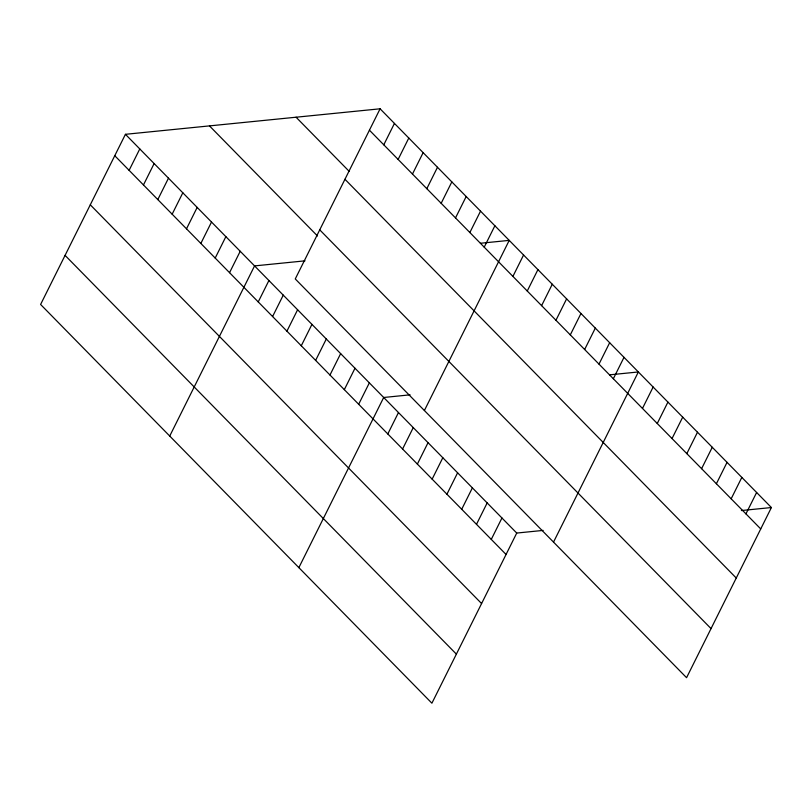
<?xml version="1.0" encoding="UTF-8"?>
<svg xmlns="http://www.w3.org/2000/svg" width="812" height="812" viewBox="0 0 812 812"><rect width="100%" height="100%" fill="white"/><g stroke="black" fill="none" stroke-linecap="round" stroke-linejoin="round"><path stroke-width="1.22" d="M380.097 108.798L295.263 278.942L686.566 677.685L771.4 507.541L380.097 108.798L125.434 134.315L40.6 304.459L431.903 703.202L516.736 533.058L543.147 530.409M129.108 170.337L139.786 148.931M143.46 184.953L154.128 163.557M157.802 199.579L168.48 178.173M172.154 214.195L182.822 192.799M186.496 228.822L197.174 207.415M200.848 243.438L211.516 222.041M215.2 258.064L225.868 236.657M229.542 272.68L240.21 251.284M169.728 436.044L254.562 265.9L304.987 260.845M258.236 301.922L268.914 280.516M272.588 316.538L283.256 295.142M286.93 331.164L297.608 309.758M383.782 144.82L394.449 123.414M301.282 345.78L311.95 324.384M398.124 159.436L408.801 138.03M315.624 360.406L326.302 339M412.476 174.052L423.143 152.656M329.976 375.022L340.644 353.626M426.818 188.678L437.495 167.272M344.329 389.648L354.996 368.242M441.17 203.294L451.837 181.898M358.671 404.264L369.338 382.868M455.512 217.92L466.189 196.514M298.857 567.639L383.69 397.484L410.101 394.835M469.864 232.536L480.531 211.14M387.801 433.953L398.469 412.547M484.216 247.163L494.884 225.756M402.579 449.016L413.257 427.609M424.392 410.527L509.225 240.382L480.42 243.265M417.368 464.078L428.036 442.672M512.91 276.405L523.578 254.998M432.146 479.141L442.824 457.735M527.252 291.021L537.93 269.614M446.935 494.203L457.603 472.807M541.604 305.647L552.272 284.241M461.713 509.266L472.381 487.87M555.946 320.263L566.624 298.857M570.298 334.879L580.966 313.483M476.492 524.329L487.17 502.932M584.64 349.505L595.318 328.099M491.28 539.391L501.948 517.995M598.992 364.121L609.66 342.725M613.344 378.747L624.012 357.341M553.52 542.111L638.354 371.967L609.548 374.85M642.475 408.426L653.142 387.03M657.253 423.499L667.921 402.092M672.031 438.561L682.709 417.155M686.82 453.624L697.488 432.217M701.598 468.686L712.266 447.28M716.387 483.749L727.055 462.343M731.165 498.812L741.833 477.405M745.944 513.874L756.622 492.478M741.386 510.545L771.4 507.541M369.43 130.194L760.732 528.937M296.065 117.212L349.231 171.393M344.958 179.279L736.251 578.022M319.745 229.857L711.038 628.6M209.476 125.89L317.502 235.977M125.434 134.315L516.736 533.058M114.766 155.711L506.059 554.464M90.284 204.807L481.587 603.549M65.072 255.374L456.374 654.117"/></g></svg>
